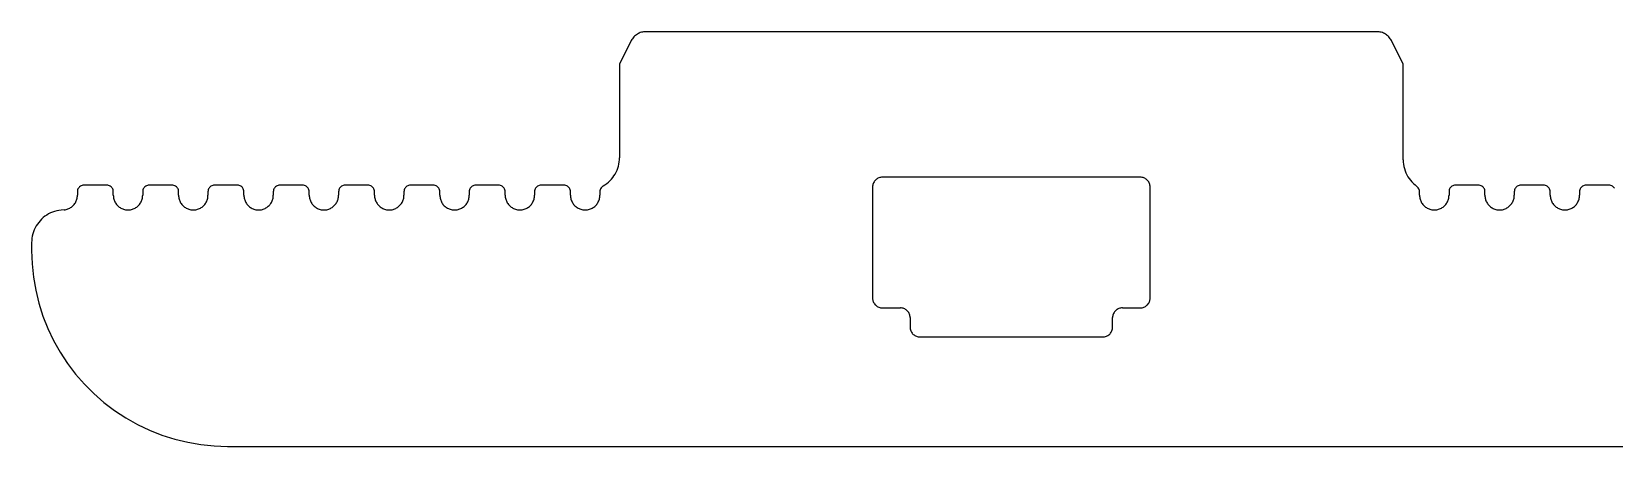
# Model space of a CAD drawing. Extents: x -22.3 to 21.7, y -13.4 to 13.4.
# Drawn here: x 5.208 to 7.116, y -11.46 to -10.96 of the extents above; entities that cross this region are included whole.
import ezdxf

# ---------------------------------------------------------------- set-up
doc = ezdxf.new("R2010")
doc.units = 0
doc.header["$MEASUREMENT"] = 0
doc.layers.get('0').update_dxf_attribs({"linetype": 'CONTINUOUS'})

msp = doc.modelspace()

# ---------------------------------------------------------------- linework, layer by layer
for p, q in [((5.9306, -10.971), (5.9164, -10.9995)), ((5.9313, -10.9698), (5.9306, -10.971)), ((5.932, -10.9687), (5.9313, -10.9698)), ((5.9328, -10.9676), (5.932, -10.9687)), ((5.9337, -10.9666), (5.9328, -10.9676)), ((5.9346, -10.9656), (5.9337, -10.9666)), ((5.9357, -10.9647), (5.9346, -10.9656)), ((5.9367, -10.9638), (5.9357, -10.9647)), ((5.9379, -10.9631), (5.9367, -10.9638)), ((5.9391, -10.9624), (5.9379, -10.9631)), ((5.9403, -10.9618), (5.9391, -10.9624)), ((5.9415, -10.9613), (5.9403, -10.9618)), ((5.9428, -10.9609), (5.9415, -10.9613)), ((5.9442, -10.9606), (5.9428, -10.9609)), ((5.9455, -10.9603), (5.9442, -10.9606)), ((5.9469, -10.9602), (5.9455, -10.9603)), ((5.9482, -10.9602), (5.9469, -10.9602)), ((6.8294, -10.9602), (5.9482, -10.9602)), ((6.8308, -10.9602), (6.8294, -10.9602)), ((6.8321, -10.9603), (6.8308, -10.9602)), ((6.8335, -10.9606), (6.8321, -10.9603)), ((6.8348, -10.9609), (6.8335, -10.9606)), ((6.8361, -10.9613), (6.8348, -10.9609)), ((6.8373, -10.9618), (6.8361, -10.9613)), ((6.8386, -10.9624), (6.8373, -10.9618)), ((6.8398, -10.9631), (6.8386, -10.9624)), ((6.8409, -10.9638), (6.8398, -10.9631)), ((6.842, -10.9647), (6.8409, -10.9638)), ((6.843, -10.9656), (6.842, -10.9647)), ((6.8439, -10.9666), (6.843, -10.9656)), ((6.8448, -10.9676), (6.8439, -10.9666)), ((6.8456, -10.9687), (6.8448, -10.9676)), ((6.8464, -10.9698), (6.8456, -10.9687)), ((6.847, -10.971), (6.8464, -10.9698)), ((6.8613, -10.9995), (6.847, -10.971)), ((5.9164, -10.9995), (5.9164, -11.1122)), ((6.8613, -11.1147), (6.8613, -10.9995)), ((5.9143, -11.1248), (5.915, -11.1223)), ((5.915, -11.1223), (5.9156, -11.1198)), ((5.9156, -11.1198), (5.916, -11.1173)), ((5.916, -11.1173), (5.9163, -11.1147)), ((5.9163, -11.1147), (5.9164, -11.1122)), ((6.8613, -11.1147), (6.8613, -11.1174)), ((6.8613, -11.1174), (6.8616, -11.12)), ((6.8616, -11.12), (6.8621, -11.1226)), ((6.8621, -11.1226), (6.8627, -11.1252)), ((5.901, -11.1434), (5.903, -11.1418)), ((5.903, -11.1418), (5.9048, -11.14)), ((5.9048, -11.14), (5.9066, -11.1381)), ((5.9066, -11.1381), (5.9082, -11.1361)), ((5.9082, -11.1361), (5.9097, -11.134)), ((5.9097, -11.134), (5.9111, -11.1318)), ((5.9111, -11.1318), (5.9123, -11.1296)), ((5.9123, -11.1296), (5.9134, -11.1272)), ((5.9134, -11.1272), (5.9143, -11.1248)), ((6.2227, -11.1423), (6.2223, -11.1433)), ((6.2233, -11.1413), (6.2227, -11.1423)), ((6.2239, -11.1404), (6.2233, -11.1413)), ((6.2246, -11.1396), (6.2239, -11.1404)), ((6.2253, -11.1388), (6.2246, -11.1396)), ((6.2262, -11.1381), (6.2253, -11.1388)), ((6.2271, -11.1375), (6.2262, -11.1381)), ((6.228, -11.137), (6.2271, -11.1375)), ((6.229, -11.1365), (6.228, -11.137)), ((6.2301, -11.1362), (6.229, -11.1365)), ((6.2311, -11.1359), (6.2301, -11.1362)), ((6.2322, -11.1358), (6.2311, -11.1359)), ((6.2333, -11.1357), (6.2322, -11.1358)), ((6.5443, -11.1357), (6.2333, -11.1357)), ((6.5454, -11.1358), (6.5443, -11.1357)), ((6.5465, -11.1359), (6.5454, -11.1358)), ((6.5476, -11.1362), (6.5465, -11.1359)), ((6.5486, -11.1365), (6.5476, -11.1362)), ((6.5496, -11.137), (6.5486, -11.1365)), ((6.5505, -11.1375), (6.5496, -11.137)), ((6.5514, -11.1381), (6.5505, -11.1375)), ((6.5523, -11.1388), (6.5514, -11.1381)), ((6.5531, -11.1396), (6.5523, -11.1388)), ((6.5537, -11.1404), (6.5531, -11.1396)), ((6.5544, -11.1413), (6.5537, -11.1404)), ((6.5549, -11.1423), (6.5544, -11.1413)), ((6.5553, -11.1433), (6.5549, -11.1423)), ((6.8627, -11.1252), (6.8635, -11.1278)), ((6.8635, -11.1278), (6.8645, -11.1303)), ((6.8645, -11.1303), (6.8656, -11.1327)), ((6.8656, -11.1327), (6.8669, -11.135)), ((6.8669, -11.135), (6.8683, -11.1372)), ((6.8683, -11.1372), (6.8699, -11.1394)), ((6.8699, -11.1394), (6.8717, -11.1414)), ((6.8717, -11.1414), (6.8735, -11.1433)), ((5.2622, -11.1621), (5.2625, -11.1609)), ((5.2625, -11.1609), (5.2627, -11.1598)), ((5.2627, -11.1598), (5.2628, -11.1586)), ((5.2629, -11.1519), (5.2628, -11.1531)), ((5.2628, -11.1531), (5.2628, -11.1574)), ((5.2628, -11.1586), (5.2628, -11.1574)), ((5.2631, -11.1508), (5.2629, -11.1519)), ((5.2635, -11.1498), (5.2631, -11.1508)), ((5.2641, -11.1488), (5.2635, -11.1498)), ((5.2648, -11.1479), (5.2641, -11.1488)), ((5.2655, -11.1471), (5.2648, -11.1479)), ((5.2664, -11.1464), (5.2655, -11.1471)), ((5.2674, -11.1459), (5.2664, -11.1464)), ((5.2685, -11.1455), (5.2674, -11.1459)), ((5.2696, -11.1453), (5.2685, -11.1455)), ((5.2707, -11.1452), (5.2696, -11.1453)), ((5.2983, -11.1452), (5.2707, -11.1452)), ((5.2994, -11.1453), (5.2983, -11.1452)), ((5.3005, -11.1455), (5.2994, -11.1453)), ((5.3015, -11.1459), (5.3005, -11.1455)), ((5.3025, -11.1464), (5.3015, -11.1459)), ((5.3034, -11.1471), (5.3025, -11.1464)), ((5.3042, -11.1479), (5.3034, -11.1471)), ((5.3049, -11.1488), (5.3042, -11.1479)), ((5.3054, -11.1498), (5.3049, -11.1488)), ((5.3058, -11.1508), (5.3054, -11.1498)), ((5.3061, -11.1519), (5.3058, -11.1508)), ((5.3061, -11.1531), (5.3061, -11.1519)), ((5.3061, -11.1574), (5.3061, -11.1531)), ((5.3061, -11.1574), (5.3062, -11.1586)), ((5.3062, -11.1586), (5.3063, -11.1598)), ((5.3063, -11.1598), (5.3065, -11.1609)), ((5.3065, -11.1609), (5.3068, -11.1621)), ((5.3409, -11.1621), (5.3412, -11.1609)), ((5.3412, -11.1609), (5.3414, -11.1598)), ((5.3414, -11.1598), (5.3415, -11.1586)), ((5.3415, -11.1586), (5.3416, -11.1574)), ((5.3419, -11.1508), (5.3416, -11.1519)), ((5.3416, -11.1519), (5.3416, -11.1531)), ((5.3416, -11.1531), (5.3416, -11.1574)), ((5.3423, -11.1498), (5.3419, -11.1508)), ((5.3428, -11.1488), (5.3423, -11.1498)), ((5.3435, -11.1479), (5.3428, -11.1488)), ((5.3443, -11.1471), (5.3435, -11.1479)), ((5.3452, -11.1464), (5.3443, -11.1471)), ((5.3462, -11.1459), (5.3452, -11.1464)), ((5.3472, -11.1455), (5.3462, -11.1459)), ((5.3483, -11.1453), (5.3472, -11.1455)), ((5.3494, -11.1452), (5.3483, -11.1453)), ((5.377, -11.1452), (5.3494, -11.1452)), ((5.3781, -11.1453), (5.377, -11.1452)), ((5.3792, -11.1455), (5.3781, -11.1453)), ((5.3803, -11.1459), (5.3792, -11.1455)), ((5.3813, -11.1464), (5.3803, -11.1459)), ((5.3822, -11.1471), (5.3813, -11.1464)), ((5.383, -11.1479), (5.3822, -11.1471)), ((5.3836, -11.1488), (5.383, -11.1479)), ((5.3842, -11.1498), (5.3836, -11.1488)), ((5.3846, -11.1508), (5.3842, -11.1498)), ((5.3848, -11.1519), (5.3846, -11.1508)), ((5.3849, -11.1531), (5.3848, -11.1519)), ((5.3849, -11.1574), (5.3849, -11.1531)), ((5.3849, -11.1574), (5.3849, -11.1586)), ((5.3849, -11.1586), (5.385, -11.1598)), ((5.385, -11.1598), (5.3852, -11.1609)), ((5.3852, -11.1609), (5.3855, -11.1621)), ((5.4197, -11.1621), (5.42, -11.1609)), ((5.42, -11.1609), (5.4201, -11.1598)), ((5.4201, -11.1598), (5.4203, -11.1586)), ((5.4204, -11.1519), (5.4203, -11.1531)), ((5.4203, -11.1531), (5.4203, -11.1574)), ((5.4203, -11.1586), (5.4203, -11.1574)), ((5.4206, -11.1508), (5.4204, -11.1519)), ((5.421, -11.1498), (5.4206, -11.1508)), ((5.4216, -11.1488), (5.421, -11.1498)), ((5.4222, -11.1479), (5.4216, -11.1488)), ((5.423, -11.1471), (5.4222, -11.1479)), ((5.4239, -11.1464), (5.423, -11.1471)), ((5.4249, -11.1459), (5.4239, -11.1464)), ((5.426, -11.1455), (5.4249, -11.1459)), ((5.4271, -11.1453), (5.426, -11.1455)), ((5.4282, -11.1452), (5.4271, -11.1453)), ((5.4557, -11.1452), (5.4282, -11.1452)), ((5.4569, -11.1453), (5.4557, -11.1452)), ((5.458, -11.1455), (5.4569, -11.1453)), ((5.459, -11.1459), (5.458, -11.1455)), ((5.46, -11.1464), (5.459, -11.1459)), ((5.4609, -11.1471), (5.46, -11.1464)), ((5.4617, -11.1479), (5.4609, -11.1471)), ((5.4624, -11.1488), (5.4617, -11.1479)), ((5.4629, -11.1498), (5.4624, -11.1488)), ((5.4633, -11.1508), (5.4629, -11.1498)), ((5.4635, -11.1519), (5.4633, -11.1508)), ((5.4636, -11.1531), (5.4635, -11.1519)), ((5.4636, -11.1574), (5.4636, -11.1531)), ((5.4636, -11.1574), (5.4637, -11.1586)), ((5.4637, -11.1586), (5.4638, -11.1597)), ((5.4638, -11.1597), (5.464, -11.1609)), ((5.464, -11.1609), (5.4642, -11.162)), ((5.4984, -11.162), (5.4987, -11.1609)), ((5.4987, -11.1609), (5.4989, -11.1597)), ((5.4989, -11.1597), (5.499, -11.1586)), ((5.4991, -11.1519), (5.499, -11.1531)), ((5.499, -11.1531), (5.499, -11.1574)), ((5.499, -11.1586), (5.499, -11.1574)), ((5.4994, -11.1508), (5.4991, -11.1519)), ((5.4998, -11.1498), (5.4994, -11.1508)), ((5.5003, -11.1488), (5.4998, -11.1498)), ((5.501, -11.1479), (5.5003, -11.1488)), ((5.5018, -11.1471), (5.501, -11.1479)), ((5.5027, -11.1464), (5.5018, -11.1471)), ((5.5037, -11.1459), (5.5027, -11.1464)), ((5.5047, -11.1455), (5.5037, -11.1459)), ((5.5058, -11.1453), (5.5047, -11.1455)), ((5.5069, -11.1452), (5.5058, -11.1453)), ((5.5345, -11.1452), (5.5069, -11.1452)), ((5.5356, -11.1453), (5.5345, -11.1452)), ((5.5367, -11.1455), (5.5356, -11.1453)), ((5.5378, -11.1459), (5.5367, -11.1455)), ((5.5387, -11.1464), (5.5378, -11.1459)), ((5.5396, -11.1471), (5.5387, -11.1464)), ((5.5404, -11.1479), (5.5396, -11.1471)), ((5.5411, -11.1488), (5.5404, -11.1479)), ((5.5416, -11.1498), (5.5411, -11.1488)), ((5.542, -11.1508), (5.5416, -11.1498)), ((5.5423, -11.1519), (5.542, -11.1508)), ((5.5424, -11.1531), (5.5423, -11.1519)), ((5.5424, -11.1574), (5.5424, -11.1531)), ((5.5424, -11.1574), (5.5424, -11.1586)), ((5.5424, -11.1586), (5.5425, -11.1597)), ((5.5425, -11.1597), (5.5427, -11.1609)), ((5.5427, -11.1609), (5.543, -11.162)), ((5.5772, -11.162), (5.5774, -11.1609)), ((5.5774, -11.1609), (5.5776, -11.1597)), ((5.5776, -11.1597), (5.5777, -11.1586)), ((5.5777, -11.1586), (5.5778, -11.1574)), ((5.5779, -11.1519), (5.5778, -11.1531)), ((5.5778, -11.1531), (5.5778, -11.1574)), ((5.5781, -11.1508), (5.5779, -11.1519)), ((5.5785, -11.1498), (5.5781, -11.1508)), ((5.579, -11.1488), (5.5785, -11.1498)), ((5.5797, -11.1479), (5.579, -11.1488)), ((5.5805, -11.1471), (5.5797, -11.1479)), ((5.5814, -11.1464), (5.5805, -11.1471)), ((5.5824, -11.1459), (5.5814, -11.1464)), ((5.5834, -11.1455), (5.5824, -11.1459)), ((5.5845, -11.1453), (5.5834, -11.1455)), ((5.5857, -11.1452), (5.5845, -11.1453)), ((5.6132, -11.1452), (5.5857, -11.1452)), ((5.6143, -11.1453), (5.6132, -11.1452)), ((5.6154, -11.1455), (5.6143, -11.1453)), ((5.6165, -11.1459), (5.6154, -11.1455)), ((5.6175, -11.1464), (5.6165, -11.1459)), ((5.6184, -11.1471), (5.6175, -11.1464)), ((5.6192, -11.1479), (5.6184, -11.1471)), ((5.6198, -11.1488), (5.6192, -11.1479)), ((5.6204, -11.1498), (5.6198, -11.1488)), ((5.6208, -11.1508), (5.6204, -11.1498)), ((5.621, -11.1519), (5.6208, -11.1508)), ((5.6211, -11.1531), (5.621, -11.1519)), ((5.6211, -11.1574), (5.6211, -11.1531)), ((5.6211, -11.1574), (5.6211, -11.1586)), ((5.6211, -11.1586), (5.6212, -11.1597)), ((5.6212, -11.1597), (5.6214, -11.1609)), ((5.6214, -11.1609), (5.6217, -11.162)), ((5.6559, -11.162), (5.6562, -11.1609)), ((5.6562, -11.1609), (5.6564, -11.1597)), ((5.6564, -11.1597), (5.6565, -11.1586)), ((5.6566, -11.1519), (5.6565, -11.1531)), ((5.6565, -11.1531), (5.6565, -11.1574)), ((5.6565, -11.1586), (5.6565, -11.1574)), ((5.6568, -11.1508), (5.6566, -11.1519)), ((5.6572, -11.1498), (5.6568, -11.1508)), ((5.6578, -11.1488), (5.6572, -11.1498)), ((5.6585, -11.1479), (5.6578, -11.1488)), ((5.6592, -11.1471), (5.6585, -11.1479)), ((5.6601, -11.1464), (5.6592, -11.1471)), ((5.6611, -11.1459), (5.6601, -11.1464)), ((5.6622, -11.1455), (5.6611, -11.1459)), ((5.6633, -11.1453), (5.6622, -11.1455)), ((5.6644, -11.1452), (5.6633, -11.1453)), ((5.692, -11.1452), (5.6644, -11.1452)), ((5.6931, -11.1453), (5.692, -11.1452)), ((5.6942, -11.1455), (5.6931, -11.1453)), ((5.6952, -11.1459), (5.6942, -11.1455)), ((5.6962, -11.1464), (5.6952, -11.1459)), ((5.6971, -11.1471), (5.6962, -11.1464)), ((5.6979, -11.1479), (5.6971, -11.1471)), ((5.6986, -11.1488), (5.6979, -11.1479)), ((5.6991, -11.1498), (5.6986, -11.1488)), ((5.6995, -11.1508), (5.6991, -11.1498)), ((5.6998, -11.1519), (5.6995, -11.1508)), ((5.6998, -11.1531), (5.6998, -11.1519)), ((5.6998, -11.1574), (5.6998, -11.1531)), ((5.6998, -11.1574), (5.6999, -11.1586)), ((5.6999, -11.1586), (5.7, -11.1598)), ((5.7, -11.1598), (5.7002, -11.1609)), ((5.7002, -11.1609), (5.7005, -11.1621)), ((5.7346, -11.1621), (5.7349, -11.1609)), ((5.7349, -11.1609), (5.7351, -11.1598)), ((5.7351, -11.1598), (5.7352, -11.1586)), ((5.7352, -11.1586), (5.7353, -11.1574)), ((5.7356, -11.1508), (5.7353, -11.1519)), ((5.7353, -11.1519), (5.7353, -11.1531)), ((5.7353, -11.1531), (5.7353, -11.1574)), ((5.736, -11.1498), (5.7356, -11.1508)), ((5.7365, -11.1488), (5.736, -11.1498)), ((5.7372, -11.1479), (5.7365, -11.1488)), ((5.738, -11.1471), (5.7372, -11.1479)), ((5.7389, -11.1464), (5.738, -11.1471)), ((5.7399, -11.1459), (5.7389, -11.1464)), ((5.7409, -11.1455), (5.7399, -11.1459)), ((5.742, -11.1453), (5.7409, -11.1455)), ((5.7431, -11.1452), (5.742, -11.1453)), ((5.7707, -11.1452), (5.7431, -11.1452)), ((5.7718, -11.1453), (5.7707, -11.1452)), ((5.7729, -11.1455), (5.7718, -11.1453)), ((5.774, -11.1459), (5.7729, -11.1455)), ((5.775, -11.1464), (5.774, -11.1459)), ((5.7759, -11.1471), (5.775, -11.1464)), ((5.7767, -11.1479), (5.7759, -11.1471)), ((5.7773, -11.1488), (5.7767, -11.1479)), ((5.7779, -11.1498), (5.7773, -11.1488)), ((5.7783, -11.1508), (5.7779, -11.1498)), ((5.7785, -11.1519), (5.7783, -11.1508)), ((5.7786, -11.1531), (5.7785, -11.1519)), ((5.7786, -11.1574), (5.7786, -11.1531)), ((5.7786, -11.1574), (5.7786, -11.1586)), ((5.7786, -11.1586), (5.7787, -11.1598)), ((5.7787, -11.1598), (5.7789, -11.1609)), ((5.7789, -11.1609), (5.7792, -11.1621)), ((5.8134, -11.1621), (5.8137, -11.1609)), ((5.8137, -11.1609), (5.8139, -11.1598)), ((5.8139, -11.1598), (5.814, -11.1586)), ((5.8141, -11.1519), (5.814, -11.1531)), ((5.814, -11.1531), (5.814, -11.1574)), ((5.814, -11.1586), (5.814, -11.1574)), ((5.8143, -11.1508), (5.8141, -11.1519)), ((5.8147, -11.1498), (5.8143, -11.1508)), ((5.8153, -11.1488), (5.8147, -11.1498)), ((5.8159, -11.1479), (5.8153, -11.1488)), ((5.8167, -11.1471), (5.8159, -11.1479)), ((5.8176, -11.1464), (5.8167, -11.1471)), ((5.8186, -11.1459), (5.8176, -11.1464)), ((5.8197, -11.1455), (5.8186, -11.1459)), ((5.8208, -11.1453), (5.8197, -11.1455)), ((5.8219, -11.1452), (5.8208, -11.1453)), ((5.8494, -11.1452), (5.8219, -11.1452)), ((5.8506, -11.1453), (5.8494, -11.1452)), ((5.8517, -11.1455), (5.8506, -11.1453)), ((5.8527, -11.1459), (5.8517, -11.1455)), ((5.8537, -11.1464), (5.8527, -11.1459)), ((5.8546, -11.1471), (5.8537, -11.1464)), ((5.8554, -11.1479), (5.8546, -11.1471)), ((5.8561, -11.1488), (5.8554, -11.1479)), ((5.8566, -11.1498), (5.8561, -11.1488)), ((5.857, -11.1508), (5.8566, -11.1498)), ((5.8572, -11.1519), (5.857, -11.1508)), ((5.8573, -11.1531), (5.8572, -11.1519)), ((5.8573, -11.1574), (5.8573, -11.1531)), ((5.8573, -11.1574), (5.8574, -11.1586)), ((5.8574, -11.1586), (5.8575, -11.1598)), ((5.8575, -11.1598), (5.8577, -11.1609)), ((5.8577, -11.1609), (5.8579, -11.1621)), ((5.8921, -11.1621), (5.8924, -11.1609)), ((5.8924, -11.1609), (5.8926, -11.1598)), ((5.8926, -11.1598), (5.8927, -11.1586)), ((5.8928, -11.1519), (5.8927, -11.1531)), ((5.8927, -11.1531), (5.8927, -11.1574)), ((5.8927, -11.1586), (5.8927, -11.1574)), ((5.8931, -11.1507), (5.8928, -11.1519)), ((5.8935, -11.1497), (5.8931, -11.1507)), ((5.8941, -11.1486), (5.8935, -11.1497)), ((5.8949, -11.1477), (5.8941, -11.1486)), ((5.8957, -11.1469), (5.8949, -11.1477)), ((5.8967, -11.1462), (5.8957, -11.1469)), ((5.8967, -11.1462), (5.8989, -11.1449)), ((5.8989, -11.1449), (5.901, -11.1434)), ((6.2217, -11.1454), (6.2215, -11.1465)), ((6.2215, -11.1465), (6.2215, -11.1476)), ((6.2215, -11.1476), (6.2215, -11.2814)), ((6.2219, -11.1443), (6.2217, -11.1454)), ((6.2223, -11.1433), (6.2219, -11.1443)), ((6.5557, -11.1443), (6.5553, -11.1433)), ((6.5559, -11.1454), (6.5557, -11.1443)), ((6.5561, -11.1465), (6.5559, -11.1454)), ((6.5561, -11.1476), (6.5561, -11.1465)), ((6.5561, -11.2814), (6.5561, -11.1476)), ((6.8735, -11.1433), (6.8755, -11.145)), ((6.8755, -11.145), (6.8777, -11.1467)), ((6.8786, -11.1475), (6.8777, -11.1467)), ((6.8794, -11.1484), (6.8786, -11.1475)), ((6.8801, -11.1495), (6.8794, -11.1484)), ((6.8805, -11.1506), (6.8801, -11.1495)), ((6.8808, -11.1518), (6.8805, -11.1506)), ((6.8809, -11.1531), (6.8808, -11.1518)), ((6.8809, -11.1574), (6.8809, -11.1531)), ((6.8809, -11.1574), (6.881, -11.1586)), ((6.881, -11.1586), (6.8811, -11.1598)), ((6.8811, -11.1598), (6.8813, -11.1609)), ((6.8813, -11.1609), (6.8816, -11.1621)), ((6.9157, -11.1621), (6.916, -11.1609)), ((6.916, -11.1609), (6.9162, -11.1598)), ((6.9162, -11.1598), (6.9163, -11.1586)), ((6.9163, -11.1586), (6.9164, -11.1574)), ((6.9165, -11.1519), (6.9164, -11.1531)), ((6.9164, -11.1531), (6.9164, -11.1574)), ((6.9167, -11.1508), (6.9165, -11.1519)), ((6.9171, -11.1498), (6.9167, -11.1508)), ((6.9176, -11.1488), (6.9171, -11.1498)), ((6.9183, -11.1479), (6.9176, -11.1488)), ((6.9191, -11.1471), (6.9183, -11.1479)), ((6.92, -11.1464), (6.9191, -11.1471)), ((6.921, -11.1459), (6.92, -11.1464)), ((6.922, -11.1455), (6.921, -11.1459)), ((6.9231, -11.1453), (6.922, -11.1455)), ((6.9242, -11.1452), (6.9231, -11.1453)), ((6.9518, -11.1452), (6.9242, -11.1452)), ((6.9529, -11.1453), (6.9518, -11.1452)), ((6.954, -11.1455), (6.9529, -11.1453)), ((6.9551, -11.1459), (6.954, -11.1455)), ((6.9561, -11.1464), (6.9551, -11.1459)), ((6.957, -11.1471), (6.9561, -11.1464)), ((6.9578, -11.1479), (6.957, -11.1471)), ((6.9584, -11.1488), (6.9578, -11.1479)), ((6.959, -11.1498), (6.9584, -11.1488)), ((6.9594, -11.1508), (6.959, -11.1498)), ((6.9596, -11.1519), (6.9594, -11.1508)), ((6.9597, -11.1531), (6.9596, -11.1519)), ((6.9597, -11.1574), (6.9597, -11.1531)), ((6.9597, -11.1574), (6.9597, -11.1586)), ((6.9597, -11.1586), (6.9598, -11.1597)), ((6.9598, -11.1597), (6.96, -11.1609)), ((6.96, -11.1609), (6.9603, -11.162)), ((6.9945, -11.162), (6.9948, -11.1609)), ((6.9948, -11.1609), (6.995, -11.1597)), ((6.995, -11.1597), (6.9951, -11.1586)), ((6.9952, -11.1519), (6.9951, -11.1531)), ((6.9951, -11.1531), (6.9951, -11.1574)), ((6.9951, -11.1586), (6.9951, -11.1574)), ((6.9954, -11.1508), (6.9952, -11.1519)), ((6.9958, -11.1498), (6.9954, -11.1508)), ((6.9964, -11.1488), (6.9958, -11.1498)), ((6.997, -11.1479), (6.9964, -11.1488)), ((6.9978, -11.1471), (6.997, -11.1479)), ((6.9987, -11.1464), (6.9978, -11.1471)), ((6.9997, -11.1459), (6.9987, -11.1464)), ((7.0008, -11.1455), (6.9997, -11.1459)), ((7.0019, -11.1453), (7.0008, -11.1455)), ((7.003, -11.1452), (7.0019, -11.1453)), ((7.0305, -11.1452), (7.003, -11.1452)), ((7.0317, -11.1453), (7.0305, -11.1452)), ((7.0328, -11.1455), (7.0317, -11.1453)), ((7.0338, -11.1459), (7.0328, -11.1455)), ((7.0348, -11.1464), (7.0338, -11.1459)), ((7.0357, -11.1471), (7.0348, -11.1464)), ((7.0365, -11.1479), (7.0357, -11.1471)), ((7.0372, -11.1488), (7.0365, -11.1479)), ((7.0377, -11.1498), (7.0372, -11.1488)), ((7.0381, -11.1508), (7.0377, -11.1498)), ((7.0383, -11.1519), (7.0381, -11.1508)), ((7.0384, -11.1531), (7.0383, -11.1519)), ((7.0384, -11.1574), (7.0384, -11.1531)), ((7.0384, -11.1574), (7.0385, -11.1586)), ((7.0385, -11.1586), (7.0386, -11.1598)), ((7.0386, -11.1598), (7.0388, -11.1609)), ((7.0388, -11.1609), (7.039, -11.1621)), ((7.0732, -11.1621), (7.0735, -11.1609)), ((7.0735, -11.1609), (7.0737, -11.1598)), ((7.0737, -11.1598), (7.0738, -11.1586)), ((7.0738, -11.1586), (7.0739, -11.1574)), ((7.0742, -11.1508), (7.0739, -11.1519)), ((7.0739, -11.1519), (7.0739, -11.1531)), ((7.0739, -11.1531), (7.0739, -11.1574)), ((7.0746, -11.1498), (7.0742, -11.1508)), ((7.0751, -11.1488), (7.0746, -11.1498)), ((7.0758, -11.1479), (7.0751, -11.1488)), ((7.0766, -11.1471), (7.0758, -11.1479)), ((7.0775, -11.1464), (7.0766, -11.1471)), ((7.0785, -11.1459), (7.0775, -11.1464)), ((7.0795, -11.1455), (7.0785, -11.1459)), ((7.0806, -11.1453), (7.0795, -11.1455)), ((7.0817, -11.1452), (7.0806, -11.1453)), ((7.1093, -11.1452), (7.0817, -11.1452)), ((7.1104, -11.1453), (7.1093, -11.1452)), ((7.1115, -11.1455), (7.1104, -11.1453)), ((7.1126, -11.1459), (7.1115, -11.1455)), ((7.1135, -11.1464), (7.1126, -11.1459)), ((7.1144, -11.1471), (7.1135, -11.1464)), ((7.1152, -11.1479), (7.1144, -11.1471)), ((7.1159, -11.1488), (7.1152, -11.1479)), ((5.2281, -11.1799), (5.2259, -11.1813)), ((5.2305, -11.1788), (5.2281, -11.1799)), ((5.2329, -11.1777), (5.2305, -11.1788)), ((5.2354, -11.1769), (5.2329, -11.1777)), ((5.2379, -11.1762), (5.2354, -11.1769)), ((5.2405, -11.1756), (5.2379, -11.1762)), ((5.2431, -11.1753), (5.2405, -11.1756)), ((5.2469, -11.175), (5.2431, -11.1753)), ((5.2469, -11.175), (5.2481, -11.1749)), ((5.2481, -11.1749), (5.2492, -11.1746)), ((5.2492, -11.1746), (5.2504, -11.1743)), ((5.2504, -11.1743), (5.2515, -11.1739)), ((5.2515, -11.1739), (5.2526, -11.1735)), ((5.2526, -11.1735), (5.2536, -11.1729)), ((5.2536, -11.1729), (5.2547, -11.1723)), ((5.2547, -11.1723), (5.2556, -11.1717)), ((5.2556, -11.1717), (5.2566, -11.1709)), ((5.2566, -11.1709), (5.2574, -11.1701)), ((5.2574, -11.1701), (5.2583, -11.1693)), ((5.2583, -11.1693), (5.259, -11.1684)), ((5.259, -11.1684), (5.2597, -11.1674)), ((5.2597, -11.1674), (5.2604, -11.1664)), ((5.2604, -11.1664), (5.2609, -11.1654)), ((5.2609, -11.1654), (5.2614, -11.1643)), ((5.2614, -11.1643), (5.2618, -11.1632)), ((5.2618, -11.1632), (5.2622, -11.1621)), ((5.3068, -11.1621), (5.3071, -11.1632)), ((5.3071, -11.1632), (5.3075, -11.1643)), ((5.3075, -11.1643), (5.308, -11.1654)), ((5.308, -11.1654), (5.3086, -11.1664)), ((5.3086, -11.1664), (5.3092, -11.1674)), ((5.3092, -11.1674), (5.3099, -11.1684)), ((5.3099, -11.1684), (5.3107, -11.1693)), ((5.3107, -11.1693), (5.3115, -11.1701)), ((5.3115, -11.1701), (5.3124, -11.1709)), ((5.3124, -11.1709), (5.3133, -11.1717)), ((5.3133, -11.1717), (5.3143, -11.1723)), ((5.3143, -11.1723), (5.3153, -11.1729)), ((5.3153, -11.1729), (5.3164, -11.1735)), ((5.3164, -11.1735), (5.3175, -11.1739)), ((5.3175, -11.1739), (5.3186, -11.1743)), ((5.3186, -11.1743), (5.3197, -11.1746)), ((5.3197, -11.1746), (5.3209, -11.1749)), ((5.3209, -11.1749), (5.3221, -11.175)), ((5.3221, -11.175), (5.3233, -11.1751)), ((5.3233, -11.1751), (5.3244, -11.1751)), ((5.3244, -11.1751), (5.3256, -11.175)), ((5.3256, -11.175), (5.3268, -11.1749)), ((5.3268, -11.1749), (5.328, -11.1746)), ((5.328, -11.1746), (5.3291, -11.1743)), ((5.3291, -11.1743), (5.3302, -11.1739)), ((5.3302, -11.1739), (5.3313, -11.1735)), ((5.3313, -11.1735), (5.3324, -11.1729)), ((5.3324, -11.1729), (5.3334, -11.1723)), ((5.3334, -11.1723), (5.3344, -11.1717)), ((5.3344, -11.1717), (5.3353, -11.1709)), ((5.3353, -11.1709), (5.3362, -11.1701)), ((5.3362, -11.1701), (5.337, -11.1693)), ((5.337, -11.1693), (5.3378, -11.1684)), ((5.3378, -11.1684), (5.3385, -11.1674)), ((5.3385, -11.1674), (5.3391, -11.1664)), ((5.3391, -11.1664), (5.3397, -11.1654)), ((5.3397, -11.1654), (5.3402, -11.1643)), ((5.3402, -11.1643), (5.3406, -11.1632)), ((5.3406, -11.1632), (5.3409, -11.1621)), ((5.3855, -11.1621), (5.3859, -11.1632)), ((5.3859, -11.1632), (5.3863, -11.1643)), ((5.3863, -11.1643), (5.3868, -11.1654)), ((5.3868, -11.1654), (5.3873, -11.1664)), ((5.3873, -11.1664), (5.388, -11.1674)), ((5.388, -11.1674), (5.3887, -11.1684)), ((5.3887, -11.1684), (5.3895, -11.1693)), ((5.3895, -11.1693), (5.3903, -11.1701)), ((5.3903, -11.1701), (5.3912, -11.1709)), ((5.3912, -11.1709), (5.3921, -11.1717)), ((5.3921, -11.1717), (5.3931, -11.1723)), ((5.3931, -11.1723), (5.3941, -11.1729)), ((5.3941, -11.1729), (5.3951, -11.1735)), ((5.3951, -11.1735), (5.3962, -11.1739)), ((5.3962, -11.1739), (5.3973, -11.1743)), ((5.3973, -11.1743), (5.3985, -11.1746)), ((5.3985, -11.1746), (5.3996, -11.1749)), ((5.3996, -11.1749), (5.4008, -11.175)), ((5.4008, -11.175), (5.402, -11.1751)), ((5.402, -11.1751), (5.4032, -11.1751)), ((5.4032, -11.1751), (5.4044, -11.175)), ((5.4044, -11.175), (5.4055, -11.1749)), ((5.4055, -11.1749), (5.4067, -11.1746)), ((5.4067, -11.1746), (5.4078, -11.1743)), ((5.4078, -11.1743), (5.409, -11.1739)), ((5.409, -11.1739), (5.41, -11.1735)), ((5.41, -11.1735), (5.4111, -11.1729)), ((5.4111, -11.1729), (5.4121, -11.1723)), ((5.4121, -11.1723), (5.4131, -11.1717)), ((5.4131, -11.1717), (5.414, -11.1709)), ((5.414, -11.1709), (5.4149, -11.1701)), ((5.4149, -11.1701), (5.4157, -11.1693)), ((5.4157, -11.1693), (5.4165, -11.1684)), ((5.4165, -11.1684), (5.4172, -11.1674)), ((5.4172, -11.1674), (5.4178, -11.1664)), ((5.4178, -11.1664), (5.4184, -11.1654)), ((5.4184, -11.1654), (5.4189, -11.1643)), ((5.4189, -11.1643), (5.4193, -11.1632)), ((5.4193, -11.1632), (5.4197, -11.1621)), ((5.4642, -11.162), (5.4646, -11.1631)), ((5.4646, -11.1631), (5.465, -11.1642)), ((5.465, -11.1642), (5.4654, -11.1652)), ((5.4654, -11.1652), (5.466, -11.1663)), ((5.466, -11.1663), (5.4666, -11.1672)), ((5.4666, -11.1672), (5.4673, -11.1682)), ((5.4673, -11.1682), (5.468, -11.1691)), ((5.468, -11.1691), (5.4688, -11.1699)), ((5.4688, -11.1699), (5.4696, -11.1707)), ((5.4696, -11.1707), (5.4705, -11.1715)), ((5.4705, -11.1715), (5.4715, -11.1721)), ((5.4715, -11.1721), (5.4725, -11.1727)), ((5.4725, -11.1727), (5.4735, -11.1733)), ((5.4735, -11.1733), (5.4746, -11.1738)), ((5.4746, -11.1738), (5.4756, -11.1742)), ((5.4756, -11.1742), (5.4767, -11.1745)), ((5.4767, -11.1745), (5.4779, -11.1748)), ((5.4779, -11.1748), (5.479, -11.175)), ((5.479, -11.175), (5.4802, -11.1751)), ((5.4802, -11.1751), (5.4813, -11.1751)), ((5.4813, -11.1751), (5.4825, -11.1751)), ((5.4825, -11.1751), (5.4836, -11.175)), ((5.4836, -11.175), (5.4848, -11.1748)), ((5.4848, -11.1748), (5.4859, -11.1745)), ((5.4859, -11.1745), (5.487, -11.1742)), ((5.487, -11.1742), (5.4881, -11.1738)), ((5.4881, -11.1738), (5.4892, -11.1733)), ((5.4892, -11.1733), (5.4902, -11.1727)), ((5.4902, -11.1727), (5.4912, -11.1721)), ((5.4912, -11.1721), (5.4921, -11.1715)), ((5.4921, -11.1715), (5.493, -11.1707)), ((5.493, -11.1707), (5.4939, -11.1699)), ((5.4939, -11.1699), (5.4947, -11.1691)), ((5.4947, -11.1691), (5.4954, -11.1682)), ((5.4954, -11.1682), (5.4961, -11.1672)), ((5.4961, -11.1672), (5.4967, -11.1663)), ((5.4967, -11.1663), (5.4972, -11.1652)), ((5.4972, -11.1652), (5.4977, -11.1642)), ((5.4977, -11.1642), (5.4981, -11.1631)), ((5.4981, -11.1631), (5.4984, -11.162)), ((5.543, -11.162), (5.5433, -11.1631)), ((5.5433, -11.1631), (5.5437, -11.1642)), ((5.5437, -11.1642), (5.5442, -11.1652)), ((5.5442, -11.1652), (5.5447, -11.1663)), ((5.5447, -11.1663), (5.5453, -11.1672)), ((5.5453, -11.1672), (5.546, -11.1682)), ((5.546, -11.1682), (5.5468, -11.1691)), ((5.5468, -11.1691), (5.5475, -11.1699)), ((5.5475, -11.1699), (5.5484, -11.1707)), ((5.5484, -11.1707), (5.5493, -11.1715)), ((5.5493, -11.1715), (5.5502, -11.1721)), ((5.5502, -11.1721), (5.5512, -11.1727)), ((5.5512, -11.1727), (5.5522, -11.1733)), ((5.5522, -11.1733), (5.5533, -11.1738)), ((5.5533, -11.1738), (5.5544, -11.1742)), ((5.5544, -11.1742), (5.5555, -11.1745)), ((5.5555, -11.1745), (5.5566, -11.1748)), ((5.5566, -11.1748), (5.5578, -11.175)), ((5.5578, -11.175), (5.5589, -11.1751)), ((5.5589, -11.1751), (5.5601, -11.1751)), ((5.5601, -11.1751), (5.5612, -11.1751)), ((5.5612, -11.1751), (5.5624, -11.175)), ((5.5624, -11.175), (5.5635, -11.1748)), ((5.5635, -11.1748), (5.5647, -11.1745)), ((5.5647, -11.1745), (5.5658, -11.1742)), ((5.5658, -11.1742), (5.5669, -11.1738)), ((5.5669, -11.1738), (5.5679, -11.1733)), ((5.5679, -11.1733), (5.5689, -11.1727)), ((5.5689, -11.1727), (5.5699, -11.1721)), ((5.5699, -11.1721), (5.5709, -11.1715)), ((5.5709, -11.1715), (5.5718, -11.1707)), ((5.5718, -11.1707), (5.5726, -11.1699)), ((5.5726, -11.1699), (5.5734, -11.1691)), ((5.5734, -11.1691), (5.5741, -11.1682)), ((5.5741, -11.1682), (5.5748, -11.1672)), ((5.5748, -11.1672), (5.5754, -11.1663)), ((5.5754, -11.1663), (5.576, -11.1652)), ((5.576, -11.1652), (5.5764, -11.1642)), ((5.5764, -11.1642), (5.5768, -11.1631)), ((5.5768, -11.1631), (5.5772, -11.162)), ((5.6217, -11.162), (5.622, -11.1631)), ((5.622, -11.1631), (5.6224, -11.1642)), ((5.6224, -11.1642), (5.6229, -11.1652)), ((5.6229, -11.1652), (5.6235, -11.1663)), ((5.6235, -11.1663), (5.6241, -11.1672)), ((5.6241, -11.1672), (5.6248, -11.1682)), ((5.6248, -11.1682), (5.6255, -11.1691)), ((5.6255, -11.1691), (5.6263, -11.1699)), ((5.6263, -11.1699), (5.6271, -11.1707)), ((5.6271, -11.1707), (5.628, -11.1715)), ((5.628, -11.1715), (5.629, -11.1721)), ((5.629, -11.1721), (5.63, -11.1727)), ((5.63, -11.1727), (5.631, -11.1733)), ((5.631, -11.1733), (5.632, -11.1738)), ((5.632, -11.1738), (5.6331, -11.1742)), ((5.6331, -11.1742), (5.6342, -11.1745)), ((5.6342, -11.1745), (5.6354, -11.1748)), ((5.6354, -11.1748), (5.6365, -11.175)), ((5.6365, -11.175), (5.6377, -11.1751)), ((5.6377, -11.1751), (5.6388, -11.1751)), ((5.6388, -11.1751), (5.64, -11.1751)), ((5.64, -11.1751), (5.6411, -11.175)), ((5.6411, -11.175), (5.6423, -11.1748)), ((5.6423, -11.1748), (5.6434, -11.1745)), ((5.6434, -11.1745), (5.6445, -11.1742)), ((5.6445, -11.1742), (5.6456, -11.1738)), ((5.6456, -11.1738), (5.6466, -11.1733)), ((5.6466, -11.1733), (5.6477, -11.1727)), ((5.6477, -11.1727), (5.6487, -11.1721)), ((5.6487, -11.1721), (5.6496, -11.1715)), ((5.6496, -11.1715), (5.6505, -11.1707)), ((5.6505, -11.1707), (5.6513, -11.1699)), ((5.6513, -11.1699), (5.6521, -11.1691)), ((5.6521, -11.1691), (5.6529, -11.1682)), ((5.6529, -11.1682), (5.6535, -11.1672)), ((5.6535, -11.1672), (5.6542, -11.1663)), ((5.6542, -11.1663), (5.6547, -11.1652)), ((5.6547, -11.1652), (5.6552, -11.1642)), ((5.6552, -11.1642), (5.6556, -11.1631)), ((5.6556, -11.1631), (5.6559, -11.162)), ((5.7005, -11.1621), (5.7008, -11.1632)), ((5.7008, -11.1632), (5.7012, -11.1643)), ((5.7012, -11.1643), (5.7017, -11.1654)), ((5.7017, -11.1654), (5.7023, -11.1664)), ((5.7023, -11.1664), (5.7029, -11.1674)), ((5.7029, -11.1674), (5.7036, -11.1684)), ((5.7036, -11.1684), (5.7044, -11.1693)), ((5.7044, -11.1693), (5.7052, -11.1701)), ((5.7052, -11.1701), (5.7061, -11.1709)), ((5.7061, -11.1709), (5.707, -11.1717)), ((5.707, -11.1717), (5.708, -11.1723)), ((5.708, -11.1723), (5.709, -11.1729)), ((5.709, -11.1729), (5.7101, -11.1735)), ((5.7101, -11.1735), (5.7112, -11.1739)), ((5.7112, -11.1739), (5.7123, -11.1743)), ((5.7123, -11.1743), (5.7134, -11.1746)), ((5.7134, -11.1746), (5.7146, -11.1749)), ((5.7146, -11.1749), (5.7158, -11.175)), ((5.7158, -11.175), (5.717, -11.1751)), ((5.717, -11.1751), (5.7181, -11.1751)), ((5.7181, -11.1751), (5.7193, -11.175)), ((5.7193, -11.175), (5.7205, -11.1749)), ((5.7205, -11.1749), (5.7217, -11.1746)), ((5.7217, -11.1746), (5.7228, -11.1743)), ((5.7228, -11.1743), (5.7239, -11.1739)), ((5.7239, -11.1739), (5.725, -11.1735)), ((5.725, -11.1735), (5.7261, -11.1729)), ((5.7261, -11.1729), (5.7271, -11.1723)), ((5.7271, -11.1723), (5.7281, -11.1717)), ((5.7281, -11.1717), (5.729, -11.1709)), ((5.729, -11.1709), (5.7299, -11.1701)), ((5.7299, -11.1701), (5.7307, -11.1693)), ((5.7307, -11.1693), (5.7315, -11.1684)), ((5.7315, -11.1684), (5.7322, -11.1674)), ((5.7322, -11.1674), (5.7328, -11.1664)), ((5.7328, -11.1664), (5.7334, -11.1654)), ((5.7334, -11.1654), (5.7339, -11.1643)), ((5.7339, -11.1643), (5.7343, -11.1632)), ((5.7343, -11.1632), (5.7346, -11.1621)), ((5.7792, -11.1621), (5.7796, -11.1632)), ((5.7796, -11.1632), (5.78, -11.1643)), ((5.78, -11.1643), (5.7805, -11.1654)), ((5.7805, -11.1654), (5.781, -11.1664)), ((5.781, -11.1664), (5.7817, -11.1674)), ((5.7817, -11.1674), (5.7824, -11.1684)), ((5.7824, -11.1684), (5.7832, -11.1693)), ((5.7832, -11.1693), (5.784, -11.1701)), ((5.784, -11.1701), (5.7849, -11.1709)), ((5.7849, -11.1709), (5.7858, -11.1717)), ((5.7858, -11.1717), (5.7868, -11.1723)), ((5.7868, -11.1723), (5.7878, -11.1729)), ((5.7878, -11.1729), (5.7888, -11.1735)), ((5.7888, -11.1735), (5.7899, -11.1739)), ((5.7899, -11.1739), (5.791, -11.1743)), ((5.791, -11.1743), (5.7922, -11.1746)), ((5.7922, -11.1746), (5.7933, -11.1749)), ((5.7933, -11.1749), (5.7945, -11.175)), ((5.7945, -11.175), (5.7957, -11.1751)), ((5.7957, -11.1751), (5.7969, -11.1751)), ((5.7969, -11.1751), (5.7981, -11.175)), ((5.7981, -11.175), (5.7992, -11.1749)), ((5.7992, -11.1749), (5.8004, -11.1746)), ((5.8004, -11.1746), (5.8015, -11.1743)), ((5.8015, -11.1743), (5.8027, -11.1739)), ((5.8027, -11.1739), (5.8037, -11.1735)), ((5.8037, -11.1735), (5.8048, -11.1729)), ((5.8048, -11.1729), (5.8058, -11.1723)), ((5.8058, -11.1723), (5.8068, -11.1717)), ((5.8068, -11.1717), (5.8077, -11.1709)), ((5.8077, -11.1709), (5.8086, -11.1701)), ((5.8086, -11.1701), (5.8094, -11.1693)), ((5.8094, -11.1693), (5.8102, -11.1684)), ((5.8102, -11.1684), (5.8109, -11.1674)), ((5.8109, -11.1674), (5.8115, -11.1664)), ((5.8115, -11.1664), (5.8121, -11.1654)), ((5.8121, -11.1654), (5.8126, -11.1643)), ((5.8126, -11.1643), (5.813, -11.1632)), ((5.813, -11.1632), (5.8134, -11.1621)), ((5.8579, -11.1621), (5.8583, -11.1632)), ((5.8583, -11.1632), (5.8587, -11.1643)), ((5.8587, -11.1643), (5.8592, -11.1654)), ((5.8592, -11.1654), (5.8598, -11.1664)), ((5.8598, -11.1664), (5.8604, -11.1674)), ((5.8604, -11.1674), (5.8611, -11.1684)), ((5.8611, -11.1684), (5.8619, -11.1693)), ((5.8619, -11.1693), (5.8627, -11.1701)), ((5.8627, -11.1701), (5.8636, -11.1709)), ((5.8636, -11.1709), (5.8645, -11.1717)), ((5.8645, -11.1717), (5.8655, -11.1723)), ((5.8655, -11.1723), (5.8665, -11.1729)), ((5.8665, -11.1729), (5.8676, -11.1735)), ((5.8676, -11.1735), (5.8687, -11.1739)), ((5.8687, -11.1739), (5.8698, -11.1743)), ((5.8698, -11.1743), (5.8709, -11.1746)), ((5.8709, -11.1746), (5.8721, -11.1749)), ((5.8721, -11.1749), (5.8733, -11.175)), ((5.8733, -11.175), (5.8744, -11.1751)), ((5.8744, -11.1751), (5.8756, -11.1751)), ((5.8756, -11.1751), (5.8768, -11.175)), ((5.8768, -11.175), (5.878, -11.1749)), ((5.878, -11.1749), (5.8791, -11.1746)), ((5.8791, -11.1746), (5.8803, -11.1743)), ((5.8803, -11.1743), (5.8814, -11.1739)), ((5.8814, -11.1739), (5.8825, -11.1735)), ((5.8825, -11.1735), (5.8835, -11.1729)), ((5.8835, -11.1729), (5.8846, -11.1723)), ((5.8846, -11.1723), (5.8855, -11.1717)), ((5.8855, -11.1717), (5.8865, -11.1709)), ((5.8865, -11.1709), (5.8873, -11.1701)), ((5.8873, -11.1701), (5.8882, -11.1693)), ((5.8882, -11.1693), (5.8889, -11.1684)), ((5.8889, -11.1684), (5.8896, -11.1674)), ((5.8896, -11.1674), (5.8903, -11.1664)), ((5.8903, -11.1664), (5.8908, -11.1654)), ((5.8908, -11.1654), (5.8913, -11.1643)), ((5.8913, -11.1643), (5.8918, -11.1632)), ((5.8918, -11.1632), (5.8921, -11.1621)), ((6.8816, -11.1621), (6.8819, -11.1632)), ((6.8819, -11.1632), (6.8823, -11.1643)), ((6.8823, -11.1643), (6.8828, -11.1654)), ((6.8828, -11.1654), (6.8834, -11.1664)), ((6.8834, -11.1664), (6.884, -11.1674)), ((6.884, -11.1674), (6.8848, -11.1684)), ((6.8848, -11.1684), (6.8855, -11.1693)), ((6.8855, -11.1693), (6.8863, -11.1701)), ((6.8863, -11.1701), (6.8872, -11.1709)), ((6.8872, -11.1709), (6.8881, -11.1717)), ((6.8881, -11.1717), (6.8891, -11.1723)), ((6.8891, -11.1723), (6.8901, -11.1729)), ((6.8901, -11.1729), (6.8912, -11.1735)), ((6.8912, -11.1735), (6.8923, -11.1739)), ((6.8923, -11.1739), (6.8934, -11.1743)), ((6.8934, -11.1743), (6.8945, -11.1746)), ((6.8945, -11.1746), (6.8957, -11.1749)), ((6.8957, -11.1749), (6.8969, -11.175)), ((6.8969, -11.175), (6.8981, -11.1751)), ((6.8981, -11.1751), (6.8992, -11.1751)), ((6.8992, -11.1751), (6.9004, -11.175)), ((6.9004, -11.175), (6.9016, -11.1749)), ((6.9016, -11.1749), (6.9028, -11.1746)), ((6.9028, -11.1746), (6.9039, -11.1743)), ((6.9039, -11.1743), (6.905, -11.1739)), ((6.905, -11.1739), (6.9061, -11.1735)), ((6.9061, -11.1735), (6.9072, -11.1729)), ((6.9072, -11.1729), (6.9082, -11.1723)), ((6.9082, -11.1723), (6.9092, -11.1717)), ((6.9092, -11.1717), (6.9101, -11.1709)), ((6.9101, -11.1709), (6.911, -11.1701)), ((6.911, -11.1701), (6.9118, -11.1693)), ((6.9118, -11.1693), (6.9126, -11.1684)), ((6.9126, -11.1684), (6.9133, -11.1674)), ((6.9133, -11.1674), (6.9139, -11.1664)), ((6.9139, -11.1664), (6.9145, -11.1654)), ((6.9145, -11.1654), (6.915, -11.1643)), ((6.915, -11.1643), (6.9154, -11.1632)), ((6.9154, -11.1632), (6.9157, -11.1621)), ((6.9603, -11.162), (6.9606, -11.1631)), ((6.9606, -11.1631), (6.961, -11.1642)), ((6.961, -11.1642), (6.9615, -11.1652)), ((6.9615, -11.1652), (6.9621, -11.1663)), ((6.9621, -11.1663), (6.9627, -11.1672)), ((6.9627, -11.1672), (6.9633, -11.1682)), ((6.9633, -11.1682), (6.9641, -11.1691)), ((6.9641, -11.1691), (6.9649, -11.1699)), ((6.9649, -11.1699), (6.9657, -11.1707)), ((6.9657, -11.1707), (6.9666, -11.1715)), ((6.9666, -11.1715), (6.9676, -11.1721)), ((6.9676, -11.1721), (6.9685, -11.1727)), ((6.9685, -11.1727), (6.9696, -11.1733)), ((6.9696, -11.1733), (6.9706, -11.1738)), ((6.9706, -11.1738), (6.9717, -11.1742)), ((6.9717, -11.1742), (6.9728, -11.1745)), ((6.9728, -11.1745), (6.9739, -11.1748)), ((6.9739, -11.1748), (6.9751, -11.175)), ((6.9751, -11.175), (6.9762, -11.1751)), ((6.9762, -11.1751), (6.9774, -11.1751)), ((6.9774, -11.1751), (6.9786, -11.1751)), ((6.9786, -11.1751), (6.9797, -11.175)), ((6.9797, -11.175), (6.9809, -11.1748)), ((6.9809, -11.1748), (6.982, -11.1745)), ((6.982, -11.1745), (6.9831, -11.1742)), ((6.9831, -11.1742), (6.9842, -11.1738)), ((6.9842, -11.1738), (6.9852, -11.1733)), ((6.9852, -11.1733), (6.9863, -11.1727)), ((6.9863, -11.1727), (6.9872, -11.1721)), ((6.9872, -11.1721), (6.9882, -11.1715)), ((6.9882, -11.1715), (6.9891, -11.1707)), ((6.9891, -11.1707), (6.9899, -11.1699)), ((6.9899, -11.1699), (6.9907, -11.1691)), ((6.9907, -11.1691), (6.9914, -11.1682)), ((6.9914, -11.1682), (6.9921, -11.1672)), ((6.9921, -11.1672), (6.9927, -11.1663)), ((6.9927, -11.1663), (6.9933, -11.1652)), ((6.9933, -11.1652), (6.9938, -11.1642)), ((6.9938, -11.1642), (6.9942, -11.1631)), ((6.9942, -11.1631), (6.9945, -11.162)), ((7.039, -11.1621), (7.0394, -11.1632)), ((7.0394, -11.1632), (7.0398, -11.1643)), ((7.0398, -11.1643), (7.0403, -11.1654)), ((7.0403, -11.1654), (7.0409, -11.1664)), ((7.0409, -11.1664), (7.0415, -11.1674)), ((7.0415, -11.1674), (7.0422, -11.1684)), ((7.0422, -11.1684), (7.043, -11.1693)), ((7.043, -11.1693), (7.0438, -11.1701)), ((7.0438, -11.1701), (7.0447, -11.1709)), ((7.0447, -11.1709), (7.0456, -11.1717)), ((7.0456, -11.1717), (7.0466, -11.1723)), ((7.0466, -11.1723), (7.0476, -11.1729)), ((7.0476, -11.1729), (7.0487, -11.1735)), ((7.0487, -11.1735), (7.0498, -11.1739)), ((7.0498, -11.1739), (7.0509, -11.1743)), ((7.0509, -11.1743), (7.052, -11.1746)), ((7.052, -11.1746), (7.0532, -11.1749)), ((7.0532, -11.1749), (7.0544, -11.175)), ((7.0544, -11.175), (7.0555, -11.1751)), ((7.0555, -11.1751), (7.0567, -11.1751)), ((7.0567, -11.1751), (7.0579, -11.175)), ((7.0579, -11.175), (7.0591, -11.1749)), ((7.0591, -11.1749), (7.0602, -11.1746)), ((7.0602, -11.1746), (7.0614, -11.1743)), ((7.0614, -11.1743), (7.0625, -11.1739)), ((7.0625, -11.1739), (7.0636, -11.1735)), ((7.0636, -11.1735), (7.0646, -11.1729)), ((7.0646, -11.1729), (7.0657, -11.1723)), ((7.0657, -11.1723), (7.0666, -11.1717)), ((7.0666, -11.1717), (7.0676, -11.1709)), ((7.0676, -11.1709), (7.0685, -11.1701)), ((7.0685, -11.1701), (7.0693, -11.1693)), ((7.0693, -11.1693), (7.07, -11.1684)), ((7.07, -11.1684), (7.0707, -11.1674)), ((7.0707, -11.1674), (7.0714, -11.1664)), ((7.0714, -11.1664), (7.0719, -11.1654)), ((7.0719, -11.1654), (7.0724, -11.1643)), ((7.0724, -11.1643), (7.0729, -11.1632)), ((7.0729, -11.1632), (7.0732, -11.1621)), ((5.2108, -11.1991), (5.2099, -11.2015)), ((5.2119, -11.1967), (5.2108, -11.1991)), ((5.2132, -11.1944), (5.2119, -11.1967)), ((5.2146, -11.1922), (5.2132, -11.1944)), ((5.2162, -11.1901), (5.2146, -11.1922)), ((5.2179, -11.1881), (5.2162, -11.1901)), ((5.2197, -11.1862), (5.2179, -11.1881)), ((5.2216, -11.1844), (5.2197, -11.1862)), ((5.2237, -11.1828), (5.2216, -11.1844)), ((5.2259, -11.1813), (5.2237, -11.1828)), ((5.2078, -11.2118), (5.2077, -11.2145)), ((5.2077, -11.2145), (5.2077, -11.2239)), ((5.2081, -11.2092), (5.2078, -11.2118)), ((5.2085, -11.2066), (5.2081, -11.2092)), ((5.2091, -11.2041), (5.2085, -11.2066)), ((5.2099, -11.2015), (5.2091, -11.2041)), ((5.2077, -11.2239), (5.2083, -11.2401)), ((5.2083, -11.2401), (5.2099, -11.2561)), ((5.2099, -11.2561), (5.2126, -11.272)), ((5.2126, -11.272), (5.2165, -11.2877)), ((5.2165, -11.2877), (5.2213, -11.303)), ((6.2215, -11.2814), (6.2215, -11.2825)), ((6.2215, -11.2825), (6.2217, -11.2836)), ((6.2217, -11.2836), (6.2219, -11.2846)), ((6.2219, -11.2846), (6.2223, -11.2857)), ((6.2223, -11.2857), (6.2227, -11.2867)), ((6.2227, -11.2867), (6.2233, -11.2876)), ((6.2233, -11.2876), (6.2239, -11.2885)), ((6.2239, -11.2885), (6.2246, -11.2894)), ((6.2246, -11.2894), (6.2253, -11.2901)), ((6.2253, -11.2901), (6.2262, -11.2908)), ((6.2262, -11.2908), (6.2271, -11.2915)), ((6.2271, -11.2915), (6.228, -11.292)), ((6.228, -11.292), (6.229, -11.2924)), ((6.229, -11.2924), (6.2301, -11.2928)), ((6.2301, -11.2928), (6.2311, -11.293)), ((6.2311, -11.293), (6.2322, -11.2932)), ((6.2322, -11.2932), (6.2333, -11.2932)), ((6.2333, -11.2932), (6.255, -11.2932)), ((6.256, -11.2933), (6.255, -11.2932)), ((6.2571, -11.2934), (6.256, -11.2933)), ((6.2582, -11.2937), (6.2571, -11.2934)), ((6.2592, -11.294), (6.2582, -11.2937)), ((6.2602, -11.2945), (6.2592, -11.294)), ((6.2612, -11.295), (6.2602, -11.2945)), ((6.2621, -11.2956), (6.2612, -11.295)), ((6.5165, -11.295), (6.5156, -11.2956)), ((6.5174, -11.2945), (6.5165, -11.295)), ((6.5184, -11.294), (6.5174, -11.2945)), ((6.5194, -11.2937), (6.5184, -11.294)), ((6.5205, -11.2934), (6.5194, -11.2937)), ((6.5216, -11.2933), (6.5205, -11.2934)), ((6.5227, -11.2932), (6.5216, -11.2933)), ((6.5227, -11.2932), (6.5443, -11.2932)), ((6.5443, -11.2932), (6.5454, -11.2932)), ((6.5454, -11.2932), (6.5465, -11.293)), ((6.5465, -11.293), (6.5476, -11.2928)), ((6.5476, -11.2928), (6.5486, -11.2924)), ((6.5486, -11.2924), (6.5496, -11.292)), ((6.5496, -11.292), (6.5505, -11.2915)), ((6.5505, -11.2915), (6.5514, -11.2908)), ((6.5514, -11.2908), (6.5523, -11.2901)), ((6.5523, -11.2901), (6.5531, -11.2894)), ((6.5531, -11.2894), (6.5537, -11.2885)), ((6.5537, -11.2885), (6.5544, -11.2876)), ((6.5544, -11.2876), (6.5549, -11.2867)), ((6.5549, -11.2867), (6.5553, -11.2857)), ((6.5553, -11.2857), (6.5557, -11.2846)), ((6.5557, -11.2846), (6.5559, -11.2836)), ((6.5559, -11.2836), (6.5561, -11.2825)), ((6.5561, -11.2825), (6.5561, -11.2814)), ((5.2213, -11.303), (5.2273, -11.318)), ((6.2629, -11.2963), (6.2621, -11.2956)), ((6.2637, -11.2971), (6.2629, -11.2963)), ((6.2644, -11.2979), (6.2637, -11.2971)), ((6.265, -11.2988), (6.2644, -11.2979)), ((6.2655, -11.2998), (6.265, -11.2988)), ((6.266, -11.3008), (6.2655, -11.2998)), ((6.2663, -11.3018), (6.266, -11.3008)), ((6.2666, -11.3029), (6.2663, -11.3018)), ((6.2667, -11.3039), (6.2666, -11.3029)), ((6.2668, -11.305), (6.2667, -11.3039)), ((6.2668, -11.305), (6.2668, -11.3164)), ((6.5111, -11.3029), (6.5109, -11.3039)), ((6.5109, -11.3039), (6.5109, -11.305)), ((6.5109, -11.3164), (6.5109, -11.305)), ((6.5113, -11.3018), (6.5111, -11.3029)), ((6.5117, -11.3008), (6.5113, -11.3018)), ((6.5121, -11.2998), (6.5117, -11.3008)), ((6.5126, -11.2988), (6.5121, -11.2998)), ((6.5132, -11.2979), (6.5126, -11.2988)), ((6.5139, -11.2971), (6.5132, -11.2979)), ((6.5147, -11.2963), (6.5139, -11.2971)), ((6.5156, -11.2956), (6.5147, -11.2963)), ((5.2273, -11.318), (5.2342, -11.3326)), ((5.2342, -11.3326), (5.2421, -11.3467)), ((6.2668, -11.3164), (6.2668, -11.3175)), ((6.2668, -11.3175), (6.267, -11.3186)), ((6.267, -11.3186), (6.2672, -11.3196)), ((6.2672, -11.3196), (6.2676, -11.3207)), ((6.2676, -11.3207), (6.268, -11.3217)), ((6.268, -11.3217), (6.2685, -11.3226)), ((6.2685, -11.3226), (6.2691, -11.3235)), ((6.2691, -11.3235), (6.2698, -11.3244)), ((6.2698, -11.3244), (6.2706, -11.3251)), ((6.2706, -11.3251), (6.2715, -11.3258)), ((6.2715, -11.3258), (6.2724, -11.3265)), ((6.2724, -11.3265), (6.2733, -11.327)), ((6.2733, -11.327), (6.2743, -11.3274)), ((6.2743, -11.3274), (6.2753, -11.3278)), ((6.2753, -11.3278), (6.2764, -11.328)), ((6.2764, -11.328), (6.2775, -11.3282)), ((6.2775, -11.3282), (6.2786, -11.3282)), ((6.2786, -11.3282), (6.499, -11.3282)), ((6.499, -11.3282), (6.5001, -11.3282)), ((6.5001, -11.3282), (6.5012, -11.328)), ((6.5012, -11.328), (6.5023, -11.3278)), ((6.5023, -11.3278), (6.5033, -11.3274)), ((6.5033, -11.3274), (6.5043, -11.327)), ((6.5043, -11.327), (6.5053, -11.3265)), ((6.5053, -11.3265), (6.5062, -11.3258)), ((6.5062, -11.3258), (6.507, -11.3251)), ((6.507, -11.3251), (6.5078, -11.3244)), ((6.5078, -11.3244), (6.5085, -11.3235)), ((6.5085, -11.3235), (6.5091, -11.3226)), ((6.5091, -11.3226), (6.5096, -11.3217)), ((6.5096, -11.3217), (6.5101, -11.3207)), ((6.5101, -11.3207), (6.5104, -11.3196)), ((6.5104, -11.3196), (6.5107, -11.3186)), ((6.5107, -11.3186), (6.5108, -11.3175)), ((6.5108, -11.3175), (6.5109, -11.3164)), ((5.2421, -11.3467), (5.2509, -11.3602)), ((5.2509, -11.3602), (5.2607, -11.373)), ((5.2607, -11.373), (5.2713, -11.3852)), ((5.2713, -11.3852), (5.2827, -11.3966)), ((5.2827, -11.3966), (5.2949, -11.4072)), ((5.2949, -11.4072), (5.3077, -11.4169)), ((5.3077, -11.4169), (5.3212, -11.4258)), ((5.3212, -11.4258), (5.3353, -11.4337)), ((5.3353, -11.4337), (5.3498, -11.4406)), ((5.3498, -11.4406), (5.3648, -11.4465)), ((5.3648, -11.4465), (5.3802, -11.4514)), ((5.3802, -11.4514), (5.3959, -11.4552)), ((5.3959, -11.4552), (5.4118, -11.458)), ((5.4118, -11.458), (5.4278, -11.4596)), ((5.4278, -11.4596), (5.4439, -11.4602)), ((5.4439, -11.4602), (7.3337, -11.4602))]:
    msp.add_line(p, q)

doc.saveas('drawing.dxf')
